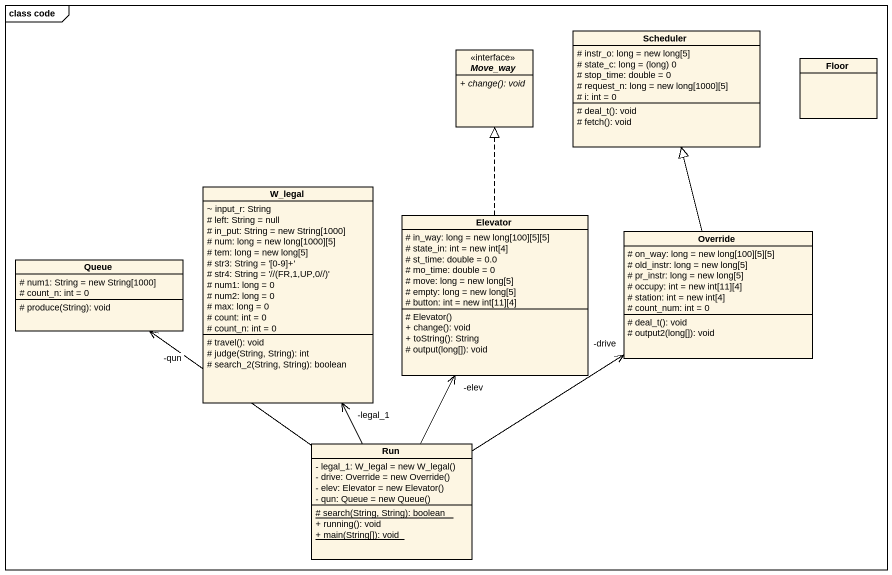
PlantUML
@startuml
mainframe class code
hide circle
hide empty members
skinparam classAttributeIconSize 0
interface Move_way <<interface>> {
  {abstract} + change(): void
}
class Scheduler {
  # instr_o: long = new long[5]
  {field} # state_c: long = (long) 0
  # stop_time: double = 0
  # request_n: long = new long[1000][5]
  # i: int = 0
  # deal_t(): void
  # fetch(): void
}
class Floor
class W_legal {
  ~ input_r: String
  # left: String = null
  # in_put: String = new String[1000]
  # num: long = new long[1000][5]
  # tem: long = new long[5]
  # str3: String = '[0-9]+'
  {field} # str4: String = '~//(FR,1,UP,0~//)'
  # num1: long = 0
  # num2: long = 0
  # max: long = 0
  # count: int = 0
  # count_n: int = 0
  # travel(): void
  # judge(String, String): int
  # search_2(String, String): boolean
}
class Elevator {
  # in_way: long = new long[100][5][5]
  # state_in: int = new int[4]
  # st_time: double = 0.0
  # mo_time: double = 0
  # move: long = new long[5]
  # empty: long = new long[5]
  # button: int = new int[11][4]
  # Elevator()
  + change(): void
  + toString(): String
  # output(long[]): void
}
class Override {
  # on_way: long = new long[100][5][5]
  # old_instr: long = new long[5]
  # pr_instr: long = new long[5]
  # occupy: int = new int[11][4]
  # station: int = new int[4]
  # count_num: int = 0
  # deal_t(): void
  # output2(long[]): void
}
class "Queue" as Queue_ {
  # num1: String = new String[1000]
  # count_n: int = 0
  # produce(String): void
}
class Run {
  {field} - legal_1: W_legal = new W_legal()
  {field} - drive: Override = new Override()
  {field} - elev: Elevator = new Elevator()
  {field} - qun: Queue = new Queue()
  {static} # search(String, String): boolean
  + running(): void
  {static} + main(String[]): void
}
Elevator .up.|> Move_way
Override -up-|> Scheduler
Run -up-> "-legal_1" W_legal
Run -up-> "-elev" Elevator
Run -up-> "-drive" Override
Run -up-> "-qun" Queue_
@enduml
